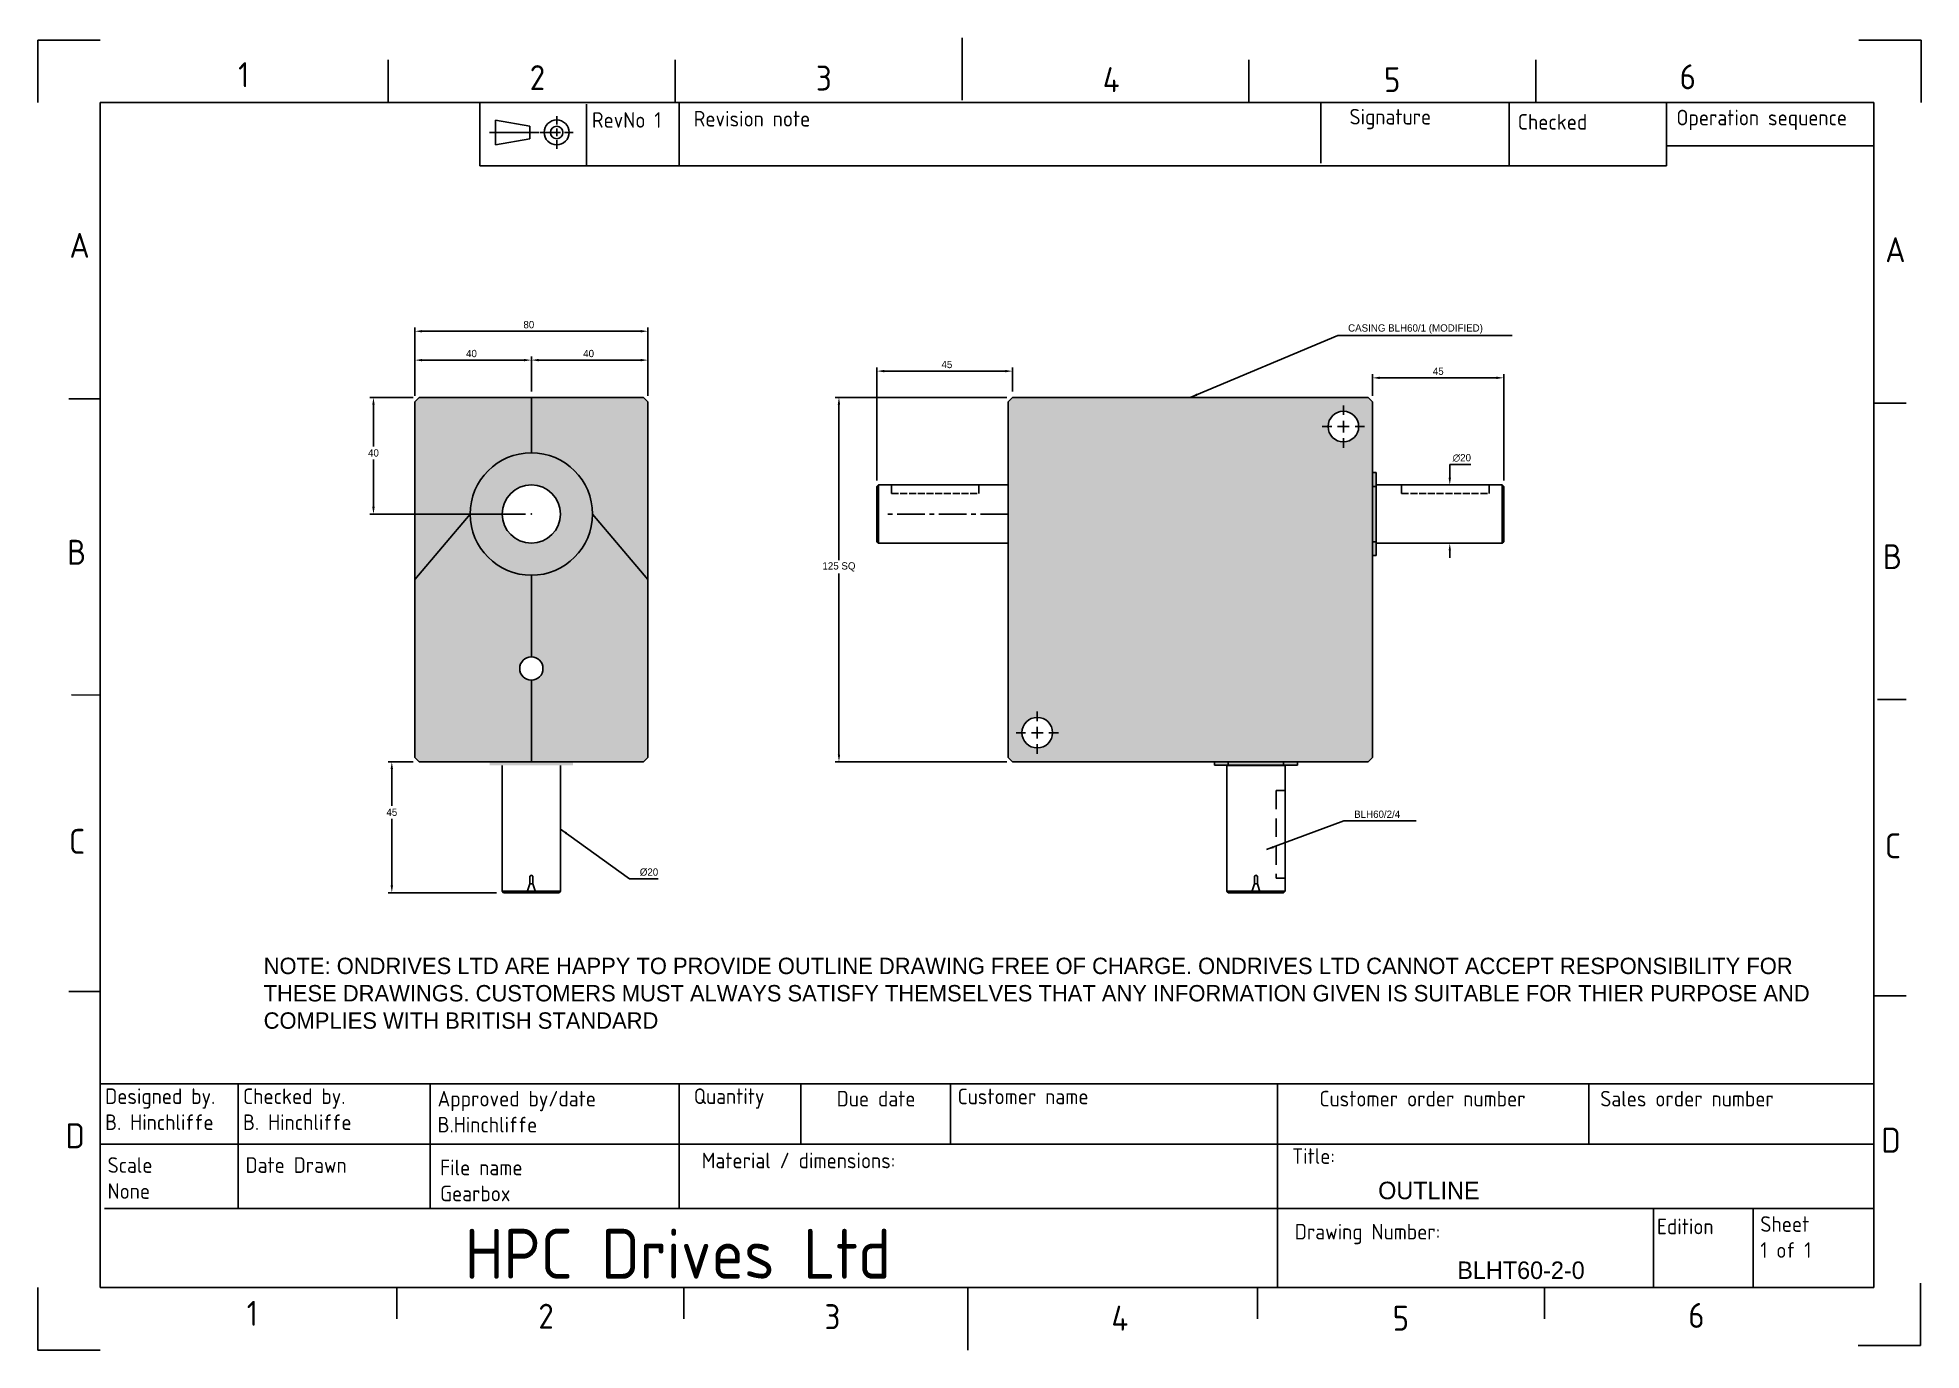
# Model space of a CAD drawing. Extents: x -373 to 273, y -114 to 336.
import ezdxf
from ezdxf.enums import TextEntityAlignment as Align

# ---------------------------------------------------------------- set-up
doc = ezdxf.new("R2010")
doc.units = 0
for name, pattern in [('ACAD_ISO02W100', [15, 12, -3]), ('CENTER', [50.8, 31.75, -6.35, 6.35, -6.35]), ('CENTER2', [28.575, 19.05, -3.175, 3.175, -3.175]), ('DASHED', [19.05, 12.7, -6.35])]:
    doc.linetypes.add(name, pattern=pattern)
doc.layers.get('0').update_dxf_attribs({"linetype": 'CONTINUOUS'})
doc.layers.get('DEFPOINTS').update_dxf_attribs({"linetype": 'CONTINUOUS'})
for name, color, linetype in [('CASE', 1, 'CONTINUOUS'), ('DIMS', 5, 'CONTINUOUS'), ('DRAWING', 7, 'CONTINUOUS'), ('FRAME025', 7, 'CONTINUOUS'), ('FRAME050', 6, 'CONTINUOUS'), ('FRAME070', 5, 'CONTINUOUS'), ('FRAME200', 8, 'CONTINUOUS'), ('GEAR', 1, 'CONTINUOUS'), ('SHAFT', 1, 'CONTINUOUS')]:
    doc.layers.add(name, color=color, linetype=linetype)
doc.styles.add('ISOCP', font='isocp')
doc.dimstyles.new('METRIC', dxfattribs={"dimtxt": 2.5, "dimasz": 2.5, "dimexe": 1.25, "dimexo": 2, "dimgap": 1, "dimtad": 1, "dimtih": 1, "dimtoh": 1, "dimtxsty": 'STANDARD', "dimcen": -2, "dimazin": 3, "dimtfac": 1, "dimtdec": 4, "dimtofl": 0, "dimtmove": 0, "dimatfit": 3, "dimtolj": 1, "dimtzin": 0})

# ---------------------------------------------------------------- blocks, each defined once
blk = doc.blocks.new('A$C6CA72A6D')
at = {"linetype": 'CONTINUOUS'}
for p, q in [((3.663517, 18.459552), (25.698067, 14.5)), ((3.663517, 18.459552), (3.663517, 2.5)), ((25.698067, 14.5), (25.698067, 6.5)), ((25.698067, 6.5), (3.663517, 2.5))]:
    blk.add_line(p, q, dxfattribs=at)
at = {"linetype": 'CENTER'}
for p, q in [((42.989756, 15.5), (42.989756, 21)), ((42.989756, 8), (42.989756, 13)), ((0, 10.5), (53.489756, 10.5)), ((37.989756, 10.5), (32.489756, 10.5)), ((40.489756, 10.5), (45.489756, 10.5)), ((42.989756, 5.5), (42.989756, 0)), ((47.989756, 10.5), (53.489756, 10.5))]:
    blk.add_line(p, q, dxfattribs=at)
at = {"linetype": 'CONTINUOUS'}
for radius in [8, 4]:
    blk.add_circle((42.989756, 10.5), radius, dxfattribs=at)
blk = doc.blocks.new('*D185')
at = {"color": 0, "linetype": 'BYBLOCK'}
for p, q in [((110.974534, 184.901555), (110.974534, 189.408036)), ((110.974534, 189.408036), (118.224534, 189.408036)), ((126.96952, 182.401555), (109.724534, 182.401555)), ((126.96952, 162.401555), (109.724534, 162.401555)), ((110.974534, 159.901555), (110.974534, 157.401555))]:
    blk.add_line(p, q, dxfattribs=at)
for points in [[(110.557868, 184.901555), (111.391201, 184.901555), (110.974534, 182.401555)], [(110.557868, 159.901555), (111.391201, 159.901555), (110.974534, 162.401555)]]:
    blk.add_solid(points, dxfattribs=at)
at = {"layer": 'DEFPOINTS', "color": 0, "linetype": 'BYBLOCK'}
for p in [(110.974534, 182.401555), (128.96952, 182.401555), (128.96952, 162.401555)]:
    blk.add_point(p, dxfattribs=at)
at = {"color": 0, "linetype": 'BYBLOCK', "insert": (115.099534, 191.658036), "char_height": 2.5, "attachment_point": 5}
blk.add_mtext('\\A1;∅20', dxfattribs=at)
blk = doc.blocks.new('*D186')
at = {"color": 0, "linetype": 'BYBLOCK'}
for p, q in [((84.46952, 212.901555), (84.46952, 220.373908)), ((129.46952, 183.901555), (129.46952, 220.373908)), ((126.96952, 219.123908), (86.96952, 219.123908))]:
    blk.add_line(p, q, dxfattribs=at)
for points in [[(86.96952, 219.540575), (86.96952, 218.707241), (84.46952, 219.123908)], [(126.96952, 219.540575), (126.96952, 218.707241), (129.46952, 219.123908)]]:
    blk.add_solid(points, dxfattribs=at)
at = {"layer": 'DEFPOINTS', "color": 0, "linetype": 'BYBLOCK'}
for p in [(84.46952, 219.123908), (84.46952, 210.901555), (129.46952, 181.901555)]:
    blk.add_point(p, dxfattribs=at)
at = {"color": 0, "linetype": 'BYBLOCK', "insert": (107.020508, 221.373908), "char_height": 2.5, "attachment_point": 5}
blk.add_mtext('\\A1;45', dxfattribs=at)
blk = doc.blocks.new('DISCLAIMER')
at = {"layer": 'DRAWING', "linetype": 'CONTINUOUS', "insert": (-108.562631, 4.573878), "char_height": 2.5, "width": 236.3303, "attachment_point": 1}
blk.add_mtext('NOTE: ONDRIVES LTD ARE HAPPY TO PROVIDE OUTLINE DRAWING FREE OF CHARGE. ONDRIVES LTD CANNOT ACCEPT RESPONSIBILITY FOR THESE DRAWINGS. CUSTOMERS MUST ALWAYS SATISFY THEMSELVES THAT ANY INFORMATION GIVEN IS SUITABLE FOR THIER PURPOSE AND COMPLIES WITH BRITISH STANDARD', dxfattribs=at)
blk = doc.blocks.new('*D188')
at = {"color": 0, "linetype": 'BYBLOCK'}
for p, q in [((-244.090182, 212.901555), (-244.090182, 226.448428)), ((-204.090182, 214.401555), (-204.090182, 226.448428)), ((-241.590182, 225.198428), (-206.590182, 225.198428))]:
    blk.add_line(p, q, dxfattribs=at)
for points in [[(-241.590182, 225.615094), (-241.590182, 224.781761), (-244.090182, 225.198428)], [(-206.590182, 225.615094), (-206.590182, 224.781761), (-204.090182, 225.198428)]]:
    blk.add_solid(points, dxfattribs=at)
at = {"layer": 'DEFPOINTS', "color": 0, "linetype": 'BYBLOCK'}
for p in [(-204.090182, 225.198428), (-244.090182, 210.901555), (-204.090182, 212.401555)]:
    blk.add_point(p, dxfattribs=at)
at = {"color": 0, "linetype": 'BYBLOCK', "insert": (-224.621981, 227.448428), "char_height": 2.5, "attachment_point": 5}
blk.add_mtext('\\A1;40', dxfattribs=at)
blk = doc.blocks.new('*D189')
at = {"color": 0, "linetype": 'BYBLOCK'}
for p, q in [((-204.090182, 214.401555), (-204.090182, 226.448428)), ((-164.090182, 212.901555), (-164.090182, 226.448428)), ((-201.590182, 225.198428), (-166.590182, 225.198428))]:
    blk.add_line(p, q, dxfattribs=at)
for points in [[(-201.590182, 225.615094), (-201.590182, 224.781761), (-204.090182, 225.198428)], [(-166.590182, 225.615094), (-166.590182, 224.781761), (-164.090182, 225.198428)]]:
    blk.add_solid(points, dxfattribs=at)
at = {"layer": 'DEFPOINTS', "color": 0, "linetype": 'BYBLOCK'}
for p in [(-164.090182, 225.198428), (-204.090182, 212.401555), (-164.090182, 210.901555)]:
    blk.add_point(p, dxfattribs=at)
at = {"color": 0, "linetype": 'BYBLOCK', "insert": (-184.443527, 227.448428), "char_height": 2.5, "attachment_point": 5}
blk.add_mtext('\\A1;40', dxfattribs=at)
blk = doc.blocks.new('*D190')
at = {"color": 0, "linetype": 'BYBLOCK'}
for p, q in [((-244.090182, 212.901555), (-244.090182, 236.358461)), ((-166.590182, 235.108461), (-241.590182, 235.108461)), ((-164.090182, 212.901555), (-164.090182, 236.358461))]:
    blk.add_line(p, q, dxfattribs=at)
for points in [[(-241.590182, 235.525128), (-241.590182, 234.691795), (-244.090182, 235.108461)], [(-166.590182, 235.525128), (-166.590182, 234.691795), (-164.090182, 235.108461)]]:
    blk.add_solid(points, dxfattribs=at)
at = {"layer": 'DEFPOINTS', "color": 0, "linetype": 'BYBLOCK'}
for p in [(-244.090182, 235.108461), (-244.090182, 210.901555), (-164.090182, 210.901555)]:
    blk.add_point(p, dxfattribs=at)
at = {"color": 0, "linetype": 'BYBLOCK', "insert": (-204.953031, 237.358461), "char_height": 2.5, "attachment_point": 5}
blk.add_mtext('\\A1;80', dxfattribs=at)
blk = doc.blocks.new('*D191')
at = {"color": 0, "linetype": 'BYBLOCK'}
for p, q in [((-244.590182, 212.401555), (-259.496298, 212.401555)), ((-258.246298, 209.901555), (-258.246298, 195.59584)), ((-258.246298, 174.901555), (-258.246298, 191.09584)), ((-206.090182, 172.401555), (-259.496298, 172.401555))]:
    blk.add_line(p, q, dxfattribs=at)
for points in [[(-258.662965, 209.901555), (-257.829632, 209.901555), (-258.246298, 212.401555)], [(-258.662965, 174.901555), (-257.829632, 174.901555), (-258.246298, 172.401555)]]:
    blk.add_solid(points, dxfattribs=at)
at = {"layer": 'DEFPOINTS', "color": 0, "linetype": 'BYBLOCK'}
for p in [(-242.590182, 212.401555), (-258.246298, 172.401555), (-204.090182, 172.401555)]:
    blk.add_point(p, dxfattribs=at)
at = {"color": 0, "linetype": 'BYBLOCK', "insert": (-258.246298, 193.34584), "char_height": 2.5, "attachment_point": 5}
blk.add_mtext('\\A1;40', dxfattribs=at)
blk = doc.blocks.new('*D192')
at = {"color": 0, "linetype": 'BYBLOCK'}
for p, q in [((-41.03048, 212.401555), (-99.8149, 212.401555)), ((-98.5649, 209.901555), (-98.5649, 156.520988)), ((-98.5649, 89.901555), (-98.5649, 152.020988)), ((-41.03048, 87.401555), (-99.8149, 87.401555))]:
    blk.add_line(p, q, dxfattribs=at)
for points in [[(-98.981566, 209.901555), (-98.148233, 209.901555), (-98.5649, 212.401555)], [(-98.981566, 89.901555), (-98.148233, 89.901555), (-98.5649, 87.401555)]]:
    blk.add_solid(points, dxfattribs=at)
at = {"layer": 'DEFPOINTS', "color": 0, "linetype": 'BYBLOCK'}
for p in [(-39.03048, 212.401555), (-98.5649, 87.401555), (-39.03048, 87.401555)]:
    blk.add_point(p, dxfattribs=at)
at = {"color": 0, "linetype": 'BYBLOCK', "insert": (-98.5649, 154.270988), "char_height": 2.5, "attachment_point": 5}
blk.add_mtext('\\A1;125 SQ', dxfattribs=at)
blk = doc.blocks.new('*D193')
at = {"color": 0, "linetype": 'BYBLOCK'}
for p, q in [((-85.53048, 183.901555), (-85.53048, 222.679723)), ((-41.53048, 221.429723), (-83.03048, 221.429723)), ((-39.03048, 214.401555), (-39.03048, 222.679723))]:
    blk.add_line(p, q, dxfattribs=at)
for points in [[(-83.03048, 221.846389), (-83.03048, 221.013056), (-85.53048, 221.429723)], [(-41.53048, 221.846389), (-41.53048, 221.013056), (-39.03048, 221.429723)]]:
    blk.add_solid(points, dxfattribs=at)
at = {"layer": 'DEFPOINTS', "color": 0, "linetype": 'BYBLOCK'}
for p in [(-85.53048, 221.429723), (-39.03048, 212.401555), (-85.53048, 181.901555)]:
    blk.add_point(p, dxfattribs=at)
at = {"color": 0, "linetype": 'BYBLOCK', "insert": (-61.542008, 223.679723), "char_height": 2.5, "attachment_point": 5}
blk.add_mtext('\\A1;45', dxfattribs=at)
blk = doc.blocks.new('*D194')
at = {"color": 0, "linetype": 'BYBLOCK'}
for p, q in [((-244.590182, 87.401555), (-253.200473, 87.401555)), ((-251.950473, 84.901555), (-251.950473, 72.338348)), ((-251.950473, 45.011555), (-251.950473, 67.838348)), ((-216.090182, 42.511555), (-253.200473, 42.511555))]:
    blk.add_line(p, q, dxfattribs=at)
for points in [[(-252.367139, 84.901555), (-251.533806, 84.901555), (-251.950473, 87.401555)], [(-252.367139, 45.011555), (-251.533806, 45.011555), (-251.950473, 42.511555)]]:
    blk.add_solid(points, dxfattribs=at)
at = {"layer": 'DEFPOINTS', "color": 0, "linetype": 'BYBLOCK'}
for p in [(-242.590182, 87.401555), (-251.950473, 42.511555), (-214.090182, 42.511555)]:
    blk.add_point(p, dxfattribs=at)
at = {"color": 0, "linetype": 'BYBLOCK', "insert": (-251.950473, 70.088348), "char_height": 2.5, "attachment_point": 5}
blk.add_mtext('\\A1;45', dxfattribs=at)

msp = doc.modelspace()

# ---------------------------------------------------------------- hatches: boundary and pattern name
h = msp.add_hatch(color=256)
h.paths.add_polyline_path([(-204.09, 162.402), (-204.09, 159.425, 0.4363635), (-192.053, 172.402), (-194.09, 172.402, -0.4142136)])
h.paths.add_polyline_path([(-214.09, 172.402), (-216.128, 172.402, 0.4363634), (-204.09, 159.425), (-204.09, 162.402, -0.4142136)])
h.paths.add_polyline_path([(-216.128, 172.402), (-214.09, 172.402, -0.3929223), (-204.822, 182.375, 0.3929223), (-204.59, 182.624), (-204.59, 184.073, 0.4142136), (-205.09, 184.573), (-205.922, 184.573, 0.2736098), (-206.799, 184.055, -0.0823927), (-207.59, 183.05, 0.3097748)])
h.paths.add_polyline_path([(-200.59, 183.05, -0.082393), (-201.382, 184.055, 0.2736098), (-202.258, 184.573), (-203.09, 184.573, 0.4142136), (-203.59, 184.073), (-203.59, 182.624, 0.3929223), (-203.358, 182.375, -0.3929223), (-194.09, 172.402), (-192.053, 172.402, 0.3097749)])
h.paths.add_polyline_path([(-203.09, 183.402, -1), (-202.09, 183.402, -1)], flags=16)
h = msp.add_hatch(color=256)
h.paths.add_polyline_path([(85.67, 186.652), (84.47, 186.652), (84.47, 181.902), (85.67, 181.902)])
h.paths.add_polyline_path([(85.67, 181.902), (84.47, 181.902), (84.47, 162.902), (85.67, 162.902)])
h.paths.add_polyline_path([(85.67, 162.902), (84.47, 162.902), (84.47, 158.152), (85.67, 158.152)])
h = msp.add_hatch(color=256)
h.paths.add_polyline_path([(-189.84, 87.402), (-194.59, 87.402), (-194.59, 86.202), (-189.84, 86.202)])
h.paths.add_polyline_path([(-194.59, 87.402), (-204.09, 87.402), (-204.09, 86.202), (-194.59, 86.202)])
h.paths.add_polyline_path([(-204.09, 87.402), (-213.59, 87.402), (-213.59, 86.202), (-204.09, 86.202)])
h.paths.add_polyline_path([(-213.59, 87.402), (-218.34, 87.402), (-218.34, 86.202), (-213.59, 86.202)])
h = msp.add_hatch(color=256)
h.paths.add_polyline_path([(58.72, 87.402), (53.97, 87.402), (53.97, 86.202), (58.72, 86.202)])
h.paths.add_polyline_path([(53.97, 87.402), (44.47, 87.402), (44.47, 86.202), (53.97, 86.202)])
h.paths.add_polyline_path([(44.47, 87.402), (34.97, 87.402), (34.97, 86.202), (44.47, 86.202)])
h.paths.add_polyline_path([(34.97, 87.402), (30.22, 87.402), (30.22, 86.202), (34.97, 86.202)])
at = {"layer": 'CASE'}
h = msp.add_hatch(color=256, dxfattribs=at)
h.paths.add_polyline_path([(-204.09, 212.402), (-242.59, 212.402), (-244.09, 210.902), (-244.09, 149.902), (-225.09, 172.402, -0.4142136), (-204.09, 193.402)])
h.paths.add_polyline_path([(-164.09, 210.902), (-165.59, 212.402), (-204.09, 212.402), (-204.09, 193.402, -0.4142136), (-183.09, 172.402), (-164.09, 149.902)])
h.paths.add_polyline_path([(-164.09, 149.902), (-183.09, 172.402, -0.4142136), (-204.09, 151.402), (-204.09, 123.402, -0.4142136), (-200.09, 119.402, -0.4142136), (-204.09, 115.402), (-204.09, 87.402), (-165.59, 87.402), (-164.09, 88.902)])
h.paths.add_polyline_path([(-204.09, 151.402, -0.4142136), (-225.09, 172.402), (-244.09, 149.902), (-244.09, 88.902), (-242.59, 87.402), (-204.09, 87.402), (-204.09, 115.402, -0.4142136), (-208.09, 119.402, -0.4142136), (-204.09, 123.402)])
h = msp.add_hatch(color=256, dxfattribs=at)
h.paths.add_polyline_path([(84.47, 193.402), (84.47, 210.902), (82.97, 212.402), (-39.03, 212.402), (-40.53, 210.902), (-40.53, 172.402), (-40.53, 139.902), (-40.53, 88.902), (-39.03, 87.402), (82.97, 87.402), (84.47, 88.902), (84.47, 151.402)])
h.paths.add_polyline_path([(69.22, 202.402, -1), (79.72, 202.402, -1)], flags=16)
h.paths.add_polyline_path([(-25.28, 97.402, -1), (-35.78, 97.402, -1)], flags=16)
at = {"layer": 'FRAME050'}
h = msp.add_hatch(color=256, dxfattribs=at)
h.paths.add_polyline_path([(-225.09, 172.402, 1), (-183.09, 172.402, 1)])
h.paths.add_polyline_path([(-194.09, 172.402, -1), (-214.09, 172.402, -1)], flags=16)

# ---------------------------------------------------------------- linework, layer by layer
for p, q in [((-244.09, 210.902), (-242.59, 212.402)), ((-244.09, 88.902), (-244.09, 210.902)), ((-242.59, 212.402), (-165.59, 212.402)), ((-164.09, 210.902), (-165.59, 212.402)), ((-164.09, 210.902), (-164.09, 88.902)), ((-40.53, 210.902), (-39.03, 212.402)), ((-40.53, 210.902), (-40.53, 88.902)), ((82.97, 212.402), (-39.03, 212.402)), ((-39.03, 212.402), (-8.53, 212.402)), ((82.97, 212.402), (44.47, 212.402)), ((74.47, 206.402), (74.47, 209.652)), ((82.97, 212.402), (84.47, 210.902)), ((84.47, 193.402), (84.47, 210.902)), ((-40.53, 204.902), (-40.53, 139.902)), ((70.47, 202.402), (67.22, 202.402)), ((76.47, 202.402), (72.47, 202.402)), ((74.47, 204.402), (74.47, 200.402)), ((78.47, 202.402), (81.72, 202.402)), ((74.47, 198.402), (74.47, 195.152)), ((84.47, 193.402), (84.47, 151.402)), ((84.47, 158.152), (84.47, 186.652)), ((84.47, 186.652), (85.67, 186.652)), ((85.67, 186.652), (85.67, 158.152)), ((-40.53, 172.402), (-40.53, 172.402)), ((85.67, 158.152), (84.47, 158.152)), ((84.47, 88.902), (84.47, 151.402)), ((84.47, 88.902), (84.47, 119.402)), ((-30.53, 101.402), (-30.53, 104.652)), ((-34.53, 97.402), (-37.78, 97.402)), ((-28.53, 97.402), (-32.53, 97.402)), ((-30.53, 99.402), (-30.53, 95.402)), ((-26.53, 97.402), (-23.28, 97.402)), ((-30.53, 93.402), (-30.53, 90.152)), ((-242.59, 87.402), (-244.09, 88.902)), ((-165.59, 87.402), (-242.59, 87.402)), ((-165.59, 87.402), (-164.09, 88.902)), ((-39.03, 87.402), (-40.53, 88.902)), ((-39.03, 87.402), (82.97, 87.402)), ((11.97, 87.402), (76.97, 87.402)), ((30.22, 87.402), (58.72, 87.402)), ((30.22, 86.202), (30.22, 87.402)), ((58.72, 86.202), (30.22, 86.202)), ((44.47, 87.402), (44.47, 87.402)), ((58.72, 87.402), (58.72, 86.202)), ((84.47, 88.902), (82.97, 87.402))]:
    msp.add_line(p, q)
for centre, radius in [((74.47, 202.402), 5.25), ((-204.09, 172.402), 21), ((-204.09, 172.402), 21), ((-204.09, 172.402), 10), ((-204.09, 119.402), 4), ((-30.53, 97.402), 5.25)]:
    msp.add_circle(centre, radius)
msp.add_point((-204.09, 172.402))
at = {"layer": 'CASE'}
for p, q in [((-204.09, 212.402), (-204.09, 193.402)), ((-40.53, 210.902), (-40.53, 172.402)), ((-244.09, 149.902), (-225.09, 172.402)), ((-164.09, 149.902), (-183.09, 172.402)), ((-204.09, 123.402), (-204.09, 151.402)), ((-204.09, 87.402), (-204.09, 115.402)), ((82.97, 87.402), (44.47, 87.402)), ((-214.09, 43.012), (-194.09, 43.012)), ((34.47, 43.012), (54.47, 43.012))]:
    msp.add_line(p, q, dxfattribs=at)
at = {"layer": 'CASE', "linetype": 'CENTER2', "ltscale": 0.5}
msp.add_line((-40.53, 172.402), (-82.359, 172.402), dxfattribs=at)
at = {"layer": 'DRAWING', "linetype": 'CONTINUOUS'}
for p in [(256.461, 94.146), (126.282, -23.015)]:
    msp.add_line(p, (256.461, -23.015), dxfattribs=at)
at = {"layer": 'FRAME050'}
for p, q in [((-56.325, 314.417), (-56.325, 335.813)), ((-253.19, 328.225), (-253.19, 313.553)), ((-154.767, 328.225), (-154.767, 313.553)), ((42.08, 328.225), (42.08, 313.553)), ((140.503, 328.225), (140.503, 313.553)), ((-352.043, 211.921), (-362.741, 211.921)), ((267.496, 210.408), (256.798, 210.408)), ((-352.043, 8.655), (-362.741, 8.655)), ((267.496, 7.142), (256.798, 7.142)), ((-250.224, -92.968), (-250.224, -103.666)), ((-151.801, -92.968), (-151.801, -103.666)), ((-54.363, -114.48), (-54.363, -93.083)), ((45.045, -92.968), (45.045, -103.666)), ((143.469, -92.968), (143.469, -103.666))]:
    msp.add_line(p, q, dxfattribs=at)
at = {"layer": 'FRAME050', "linetype": 'CONTINUOUS'}
for p, q in [((-352.043, 110.288), (-361.791, 110.34)), ((267.496, 108.775), (257.748, 108.827))]:
    msp.add_line(p, q, dxfattribs=at)
at = {"layer": 'FRAME050'}
msp.add_circle((-204.09, 172.402), 10, dxfattribs=at)
at = {"layer": 'FRAME070'}
for p, q in [((256.461, 313.553), (-352.043, 313.553)), ((-352.043, 313.553), (-352.043, -92.978)), ((-185.194, 291.834), (-185.194, 313.057)), ((-153.338, 291.834), (-153.338, 313.553)), ((131.332, 291.834), (131.332, 313.553)), ((256.461, -92.978), (256.461, 313.553)), ((-221.806, 291.834), (185.266, 291.834)), ((-352.043, -23.015), (256.461, -23.015)), ((-111.691, -43.755), (-111.691, -23.015)), ((-60.244, -43.755), (-60.244, -23.015)), ((158.716, -43.755), (158.716, -23.015)), ((-350.488, -65.844), (256.461, -65.844)), ((-352.043, -92.978), (256.461, -92.978)), ((176.447, -92.925), (163.61, -92.925)), ((240.636, -92.925), (176.447, -92.925))]:
    msp.add_line(p, q, dxfattribs=at)
at = {"layer": 'FRAME070', "linetype": 'CONTINUOUS'}
for p, q in [((-221.806, 291.834), (-221.806, 313.553)), ((66.764, 313.553), (66.764, 292.709)), ((185.266, 313.213), (185.266, 291.834)), ((256.461, 298.696), (185.266, 298.696)), ((-304.669, -22.946), (-304.669, -65.844)), ((-238.762, -22.946), (-238.762, -65.844)), ((-153.42, -23.015), (-153.42, -65.844)), ((51.905, -23.015), (51.905, -92.978)), ((256.461, -43.755), (-352.043, -43.755)), ((180.826, -65.844), (180.826, -92.978)), ((215.093, -65.844), (215.093, -92.978))]:
    msp.add_line(p, q, dxfattribs=at)
at = {"layer": 'FRAME200'}
for p, q in [((-352.043, 334.95), (-373.439, 334.95)), ((-373.439, 334.95), (-373.439, 313.553)), ((272.738, 334.95), (251.342, 334.95)), ((272.738, 334.95), (272.738, 313.553)), ((-373.439, -92.978), (-373.439, -114.374)), ((272.435, -112.848), (272.435, -91.451)), ((-373.439, -114.374), (-352.043, -114.374)), ((272.435, -112.848), (251.038, -112.848))]:
    msp.add_line(p, q, dxfattribs=at)
at = {"layer": 'GEAR'}
for p, q in [((-214.09, 86.102), (-214.09, 43.012)), ((-194.09, 86.102), (-194.09, 43.012)), ((34.47, 87.402), (44.47, 87.402)), ((34.47, 86.102), (34.47, 43.012)), ((34.47, 86.102), (44.47, 86.102)), ((34.97, 87.402), (34.97, 86.102)), ((54.47, 87.402), (44.47, 87.402)), ((54.47, 86.102), (44.47, 86.102)), ((53.97, 87.402), (53.97, 86.102)), ((54.47, 86.102), (54.47, 43.012)), ((-204.59, 45.512), (-205.59, 42.512)), ((-204.09, 48.512), (-204.59, 48.223)), ((-204.59, 45.512), (-204.59, 48.223)), ((-203.59, 45.512), (-204.59, 45.512)), ((-204.09, 48.512), (-203.59, 48.223)), ((-203.59, 45.512), (-203.59, 48.223)), ((-202.59, 42.512), (-203.59, 45.512)), ((43.97, 45.512), (42.97, 42.512)), ((44.47, 48.512), (43.97, 48.223)), ((43.97, 45.512), (43.97, 48.223)), ((44.97, 45.512), (43.97, 45.512)), ((44.47, 48.512), (44.97, 48.223)), ((44.97, 45.512), (44.97, 48.223)), ((45.97, 42.512), (44.97, 45.512)), ((-214.09, 43.012), (-213.59, 42.512)), ((-194.59, 42.512), (-213.59, 42.512)), ((-202.59, 42.512), (-205.59, 42.512)), ((-194.59, 42.512), (-194.09, 43.012)), ((34.47, 43.012), (34.97, 42.512)), ((53.97, 42.512), (34.97, 42.512)), ((45.97, 42.512), (42.97, 42.512)), ((53.97, 42.512), (54.47, 43.012))]:
    msp.add_line(p, q, dxfattribs=at)
at = {"layer": 'GEAR', "linetype": 'DASHED', "ltscale": 0.5}
for p, q in [((54.47, 77.512), (51.47, 77.512)), ((51.47, 77.512), (51.47, 47.512)), ((54.47, 47.512), (51.47, 47.512))]:
    msp.add_line(p, q, dxfattribs=at)
at = {"layer": 'SHAFT'}
for p, q in [((-85.03, 182.402), (-85.53, 181.902)), ((-85.53, 181.902), (-85.53, 162.902)), ((-85.03, 182.402), (-85.03, 162.402)), ((-85.03, 182.402), (-40.53, 182.402)), ((-80.53, 182.402), (-80.53, 179.402)), ((-50.53, 182.402), (-50.53, 179.402)), ((84.47, 182.402), (84.47, 162.402)), ((84.47, 181.902), (85.77, 181.902)), ((85.77, 182.402), (85.77, 162.402)), ((85.77, 182.402), (128.97, 182.402)), ((94.47, 182.402), (94.47, 179.402)), ((124.47, 182.402), (124.47, 179.402)), ((128.97, 182.402), (128.97, 162.402)), ((128.97, 182.402), (129.47, 181.902)), ((129.47, 181.902), (129.47, 162.902)), ((-85.53, 162.902), (-85.03, 162.402)), ((-85.03, 162.402), (-40.53, 162.402)), ((84.47, 162.902), (85.77, 162.902)), ((85.77, 162.402), (128.97, 162.402)), ((129.47, 162.902), (128.97, 162.402))]:
    msp.add_line(p, q, dxfattribs=at)
at = {"layer": 'SHAFT', "linetype": 'ACAD_ISO02W100', "ltscale": 0.2}
for p, q in [((-80.53, 179.402), (-50.53, 179.402)), ((94.47, 179.402), (124.47, 179.402))]:
    msp.add_line(p, q, dxfattribs=at)

# ---------------------------------------------------------------- block references
for name, p, xscale, yscale, zscale in [('A$C6CA72A6D', (-218.395, 297.691), 0.534909, 0.534909, 0.534909), ('DISCLAIMER', (-51.66, 9.918), 2.25, 2.25, 2.25)]:
    msp.add_blockref(name, p, dxfattribs=dict(xscale=xscale, yscale=yscale, zscale=zscale))

# ---------------------------------------------------------------- texts
for s, p in [('OUTLINE', (86.422, -62.642)), ('BLHT60-2-0', (113.556, -90.008))]:
    msp.add_text(s, height=6).set_placement(p)
at = {"linetype": 'CONTINUOUS', "attachment_point": 1, "style": 'ISOCP'}
for s, insert, char_height, width in [('Operation sequence', (188.712, 311.081), 5.34909, 88.9259), ('Approved by/date\\PB.Hinchliffe  ', (-236.227, -25.476), 5.34909, 98.01555), ('Quantity', (-148.351, -24.632), 5.3491, 76.04657), ('Due date', (-99.343, -25.476), 5.3491, 50.69769), ('Customer name', (-57.856, -24.716), 5.34909, 99.62202), ('Customer order number', (66.27, -25.476), 5.34909, 84.49614), ('Material / dimensions:', (-145.638, -46.683), 5.34909, 192.3279), ('Edition', (182.029, -69.33), 5.3491, 31.26353), ('Sheet\\P1 of 1', (217.518, -68.486), 5.3491, 37.1784)]:
    msp.add_mtext(s, dxfattribs=dict(at, insert=insert, char_height=char_height, width=width))
at = {"layer": 'DIMS', "char_height": 2.5, "attachment_point": 4}
for s, insert in [('\\A1;CASING BLH60/1 (MODIFIED)', (76.088, 235.859)), ('\\A1;BLH60/2/4', (78.17, 69.408)), ('\\A1;%%C20', (-166.886, 49.545))]:
    msp.add_mtext(s, dxfattribs=dict(at, insert=insert))
at = {"layer": 'FRAME025', "style": 'ISOCP'}
for s, height, p in [('RevNo 1', 5.3491, (-183.291, 307.587)), ('Revision note', 5.34909, (-148.369, 308.014)), ('Signature', 5.3491, (76.572, 308.702)), ('Checked', 5.3491, (134.32, 306.934))]:
    msp.add_text(s, height=height, dxfattribs=at).set_placement(p, align=Align.MIDDLE_LEFT)
at = {"layer": 'FRAME050', "style": 'ISOCP'}
for s, p in [('1', (-302.758, 323.108)), ('2', (-202.003, 322.115)), ('3', (-103.743, 321.952)), ('4', (-5.162, 321.44)), ('5', (91.228, 321.41)), ('6', (192.634, 322.389)), ('A', (-359.066, 264.593)), ('A', (263.845, 263.081)), ('B', (-360.068, 159.287)), ('B', (262.843, 157.774)), ('C', (-359.927, 60.123)), ('C', (262.983, 58.61)), ('D', (-360.561, -40.876)), ('D', (262.35, -42.389)), ('1', (-299.792, -101.78)), ('2', (-199.037, -102.773)), ('3', (-100.777, -102.936)), ('4', (-2.197, -103.449)), ('5', (94.193, -103.478)), ('6', (195.6, -102.499))]:
    msp.add_text(s, height=8.559, dxfattribs=at).set_placement(p, align=Align.MIDDLE)
at = {"layer": 'FRAME070', "linetype": 'CONTINUOUS', "attachment_point": 1, "style": 'ISOCP'}
for s, insert, char_height, width in [('\\C0;Designed by.\\PB. Hinchliffe', (-350.296, -24.632), 5.34909, 44.78304), ('\\C0;Checked by.\\PB. Hinchliffe', (-302.979, -24.632), 5.34909, 62.52705), ('\\C0;Sales order number', (162.595, -25.476), 5.34909, 87.03103), ('\\C0;Title:\\P\\H4;     ', (56.902, -45.166), 5.3491, 168.2202), ('\\C0;Scale\\PNone', (-349.452, -48.246), 5.3491, 38.02326), ('\\C0;Date Drawn', (-302.134, -48.246), 5.34909, 59.9922), ('\\C0;File name\\PGearbox', (-235.382, -49.089), 5.34909, 72.66668), ('\\C0;HPC Drives Ltd', (-226.932, -72.787), 17.1171, 218.00018), ('\\C0;Drawing Number:\\P                        ', (57.82, -71.1), 5.34909, 117.44955)]:
    msp.add_mtext(s, dxfattribs=dict(at, insert=insert, char_height=char_height, width=width))

# ---------------------------------------------------------------- dimensions: what is measured, and where the dimension line sits
at = {"layer": 'DIMS'}
for base, p1, p2, picture, middle in [((-244.09, 235.108), (-164.09, 210.902), (-244.09, 210.902), '*D190', (-204.953, 235.108)), ((-204.09, 225.198), (-244.09, 210.902), (-204.09, 212.402), '*D188', (-224.622, 225.198)), ((-164.09, 225.198), (-204.09, 212.402), (-164.09, 210.902), '*D189', (-184.444, 225.198)), ((84.47, 219.124), (129.47, 181.902), (84.47, 210.902), '*D186', (107.021, 219.124))]:
    dim = msp.add_linear_dim(base=base, p1=p1, p2=p2, dimstyle='METRIC', dxfattribs=at)
    dim.commit()
    dim.dimension.update_dxf_attribs({"geometry": picture, "text_midpoint": middle, "dimtype": 160})
dim = msp.add_linear_dim(base=(-85.53, 221.43), p1=(-39.03, 212.402), p2=(-85.53, 181.902), text='45', dimstyle='METRIC', dxfattribs=at)
dim.commit()
dim.dimension.update_dxf_attribs({"geometry": '*D193', "text_midpoint": (-61.542, 221.43), "dimtype": 160})
dim = msp.add_linear_dim(base=(-258.246, 172.402), p1=(-242.59, 212.402), p2=(-204.09, 172.402), angle=90, dimstyle='METRIC', dxfattribs=at)
dim.commit()
dim.dimension.update_dxf_attribs({"geometry": '*D191', "text_midpoint": (-258.246, 193.346), "dimtype": 160})
for base, p1, p2, text, picture, middle in [((-98.565, 87.402), (-39.03, 212.402), (-39.03, 87.402), '<> SQ', '*D192', (-98.565, 154.271)), ((110.975, 182.402), (128.97, 162.402), (128.97, 182.402), '%%c<>', '*D185', (115.1, 189.408)), ((-251.95, 42.512), (-242.59, 87.402), (-214.09, 42.512), '45', '*D194', (-251.95, 70.088))]:
    dim = msp.add_linear_dim(base=base, p1=p1, p2=p2, angle=90, text=text, dimstyle='METRIC', dxfattribs=at)
    dim.commit()
    dim.dimension.update_dxf_attribs({"geometry": picture, "text_midpoint": middle, "dimtype": 160})

# ---------------------------------------------------------------- leaders
at = {"annotation_type": 0, "has_hookline": 1, "hookline_direction": 0, "text_width": 6.25}
msp.add_leader([(-194.09, 64.307), (-170.386, 47.295), (-167.886, 47.295)], dimstyle='METRIC', dxfattribs=at)
at = {"layer": 'DIMS', "annotation_type": 0, "has_hookline": 1, "hookline_direction": 0}
for points, text_width in [([(21.97, 212.402), (72.588, 233.609), (75.088, 233.609)], 56.25), ([(48.082, 57.278), (74.67, 67.158), (77.17, 67.158)], 21.25)]:
    msp.add_leader(points, dimstyle='METRIC', dxfattribs=dict(at, text_width=text_width))

doc.saveas('drawing.dxf')
